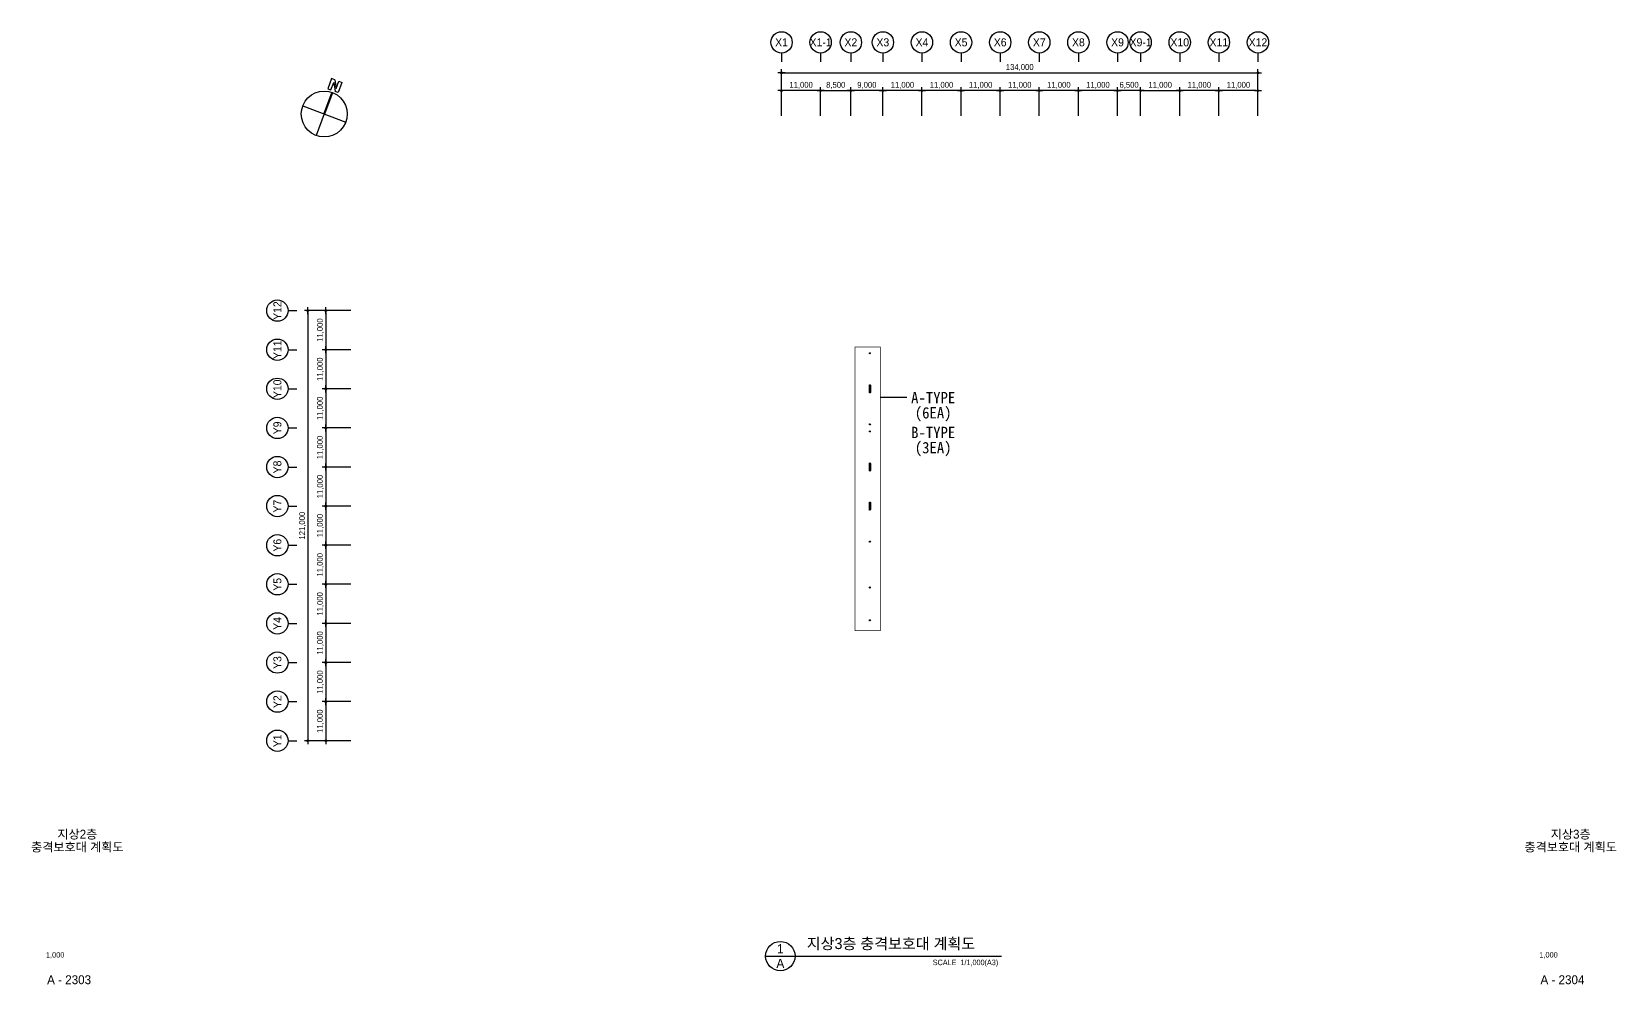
# Model space of a CAD drawing. Header units: millimetres. Extents: x 252735598 to 254973116, y 504272514 to 504550014.
# Drawn here: x 253929487 to 254375153, y 504282078 to 504550014 of the extents above; entities that cross this region are included whole.
import ezdxf
from ezdxf.enums import TextEntityAlignment as Align

# ---------------------------------------------------------------- set-up
doc = ezdxf.new("R2010")
doc.units = ezdxf.units.MM
doc.linetypes.add('HIDD2', pattern=[1.5, 1, -0.5])
for name, color, linetype in [('4A.TEC DIM', 7, 'Continuous'), ('4A.TEC FORM-TEXT', 3, 'Continuous'), ('4A.TEC TEXT 2', 3, 'Continuous'), ('4A.TEC 심볼', 7, 'Continuous'), ('ETC', 6, 'Continuous'), ('MK', 3, 'Continuous'), ('TEX', 7, 'Continuous'), ('㈜SE&C 심볼', 7, 'Continuous'), ('볼라드', 8, 'Continuous')]:
    doc.layers.add(name, color=color, linetype=linetype)
doc.styles.add('GHS', font='malgun.ttf')
doc.styles.add('나눔고딕', font='')
doc.styles.add('돋움', font='')
doc.styles.add('울릉도L', font='')
doc.styles.add('울릉도M', font='')
doc.styles.get('나눔고딕').set_extended_font_data('Dotum')
doc.styles.get('돋움').set_extended_font_data('Dotum')
doc.styles.get('울릉도L').set_extended_font_data('Dotum')
doc.styles.get('울릉도M').set_extended_font_data('DotumChe')
doc.dimstyles.new('DIM_600(외부치수)', dxfattribs={"dimscale": 400, "dimtxt": 3.3, "dimasz": 1, "dimexe": 2, "dimexo": 2, "dimgap": 1, "dimtad": 1, "dimdec": 0, "dimdsep": 46, "dimlunit": 6, "dimtxsty": '나눔고딕', "dimblk1": 'DIMDOT', "dimblk2": 'DIMDOT', "dimsah": 1, "dimcen": 2.5, "dimdle": 1.5, "dimclrd": 8, "dimclre": 8, "dimclrt": 3, "dimadec": 0, "dimazin": 0, "dimtfac": 1, "dimtdec": 0, "dimtix": 1, "dimtmove": 2, "dimatfit": 3, "dimldrblk": 'DIMDOT', "dimfxl": 1, "dimtvp": 1, "dimtolj": 1, "dimtzin": 0, "dimarcsym": 0})

# ---------------------------------------------------------------- blocks, each defined once
blk = doc.blocks.new('DIMDOT')
at = {"color": 0}
blk.add_line((-2, 0), (2, 0), dxfattribs=at)
for radius in [0.5, 0.25]:
    blk.add_circle((0, 0), radius, dxfattribs=at)
blk = doc.blocks.new('*D109')
at = {"layer": '4A.TEC DIM', "color": 8, "lineweight": -2, "transparency": 16777216}
for p, q in [((169308, -38163), (169308, -25069)), ((169808, -26069), (302808, -26069)), ((303308, -38163), (303308, -25069))]:
    blk.add_line(p, q, dxfattribs=at)
at = {"layer": 'Defpoints', "color": 0, "transparency": 16777216}
for p in [(303308, -26069), (169308, -39163), (303308, -39163)]:
    blk.add_point(p, dxfattribs=at)
at = {"layer": '4A.TEC DIM', "color": 8, "lineweight": -2, "transparency": 16777216, "xscale": 500, "yscale": 500, "zscale": 500, "rotation": 180}
blk.add_blockref('DIMDOT', (169308, -26069), dxfattribs=at)
at = {"layer": '4A.TEC DIM', "color": 8, "lineweight": -2, "transparency": 16777216, "xscale": 500, "yscale": 500, "zscale": 500}
blk.add_blockref('DIMDOT', (303308, -26069), dxfattribs=at)
at = {"layer": '4A.TEC DIM', "color": 3, "transparency": 16777216, "insert": (236308, -24584), "char_height": 1650, "attachment_point": 5, "style": '나눔고딕'}
blk.add_mtext('\\A1;134,000', dxfattribs=at)
blk = doc.blocks.new('ccs122')
at = {"layer": '4A.TEC 심볼'}
blk.add_line((0, 8), (0, 3), dxfattribs=at)
blk.add_circle((0, 14), 6, dxfattribs=at)
at = {"layer": '4A.TEC TEXT 2', "color": 3, "style": 'GHS'}
blk.add_attdef('NO', text='', height=4.5, dxfattribs=at).set_placement((-0.01, 14.02), align=Align.MIDDLE_CENTER)
blk = doc.blocks.new('*D110')
at = {"layer": '4A.TEC DIM', "color": 8, "lineweight": -2, "transparency": 16777216}
for p, q in [((292308, -38163), (292308, -30082)), ((302808, -31082), (292808, -31082)), ((303308, -38163), (303308, -30082))]:
    blk.add_line(p, q, dxfattribs=at)
at = {"layer": 'Defpoints', "color": 0, "transparency": 16777216}
for p in [(292308, -31082), (292308, -39163), (303308, -39163)]:
    blk.add_point(p, dxfattribs=at)
at = {"layer": '4A.TEC DIM', "color": 8, "lineweight": -2, "transparency": 16777216, "xscale": 500, "yscale": 500, "zscale": 500, "rotation": 180}
blk.add_blockref('DIMDOT', (292308, -31082), dxfattribs=at)
at = {"layer": '4A.TEC DIM', "color": 8, "lineweight": -2, "transparency": 16777216, "xscale": 500, "yscale": 500, "zscale": 500}
blk.add_blockref('DIMDOT', (303308, -31082), dxfattribs=at)
at = {"layer": '4A.TEC DIM', "color": 3, "transparency": 16777216, "insert": (297808, -29597), "char_height": 1650, "attachment_point": 5, "style": '나눔고딕'}
blk.add_mtext('\\A1;11,000', dxfattribs=at)
blk = doc.blocks.new('*D111')
at = {"layer": '4A.TEC DIM', "color": 8, "lineweight": -2, "transparency": 16777216}
for p, q in [((48195, -136937), (40113, -136937)), ((41113, -137437), (41113, -147437)), ((48195, -147937), (40113, -147937))]:
    blk.add_line(p, q, dxfattribs=at)
at = {"layer": 'Defpoints', "color": 0, "transparency": 16777216}
for p in [(49195, -136937), (41113, -147937), (49195, -147937)]:
    blk.add_point(p, dxfattribs=at)
at = {"layer": '4A.TEC DIM', "color": 8, "lineweight": -2, "transparency": 16777216, "xscale": 500, "yscale": 500, "zscale": 500}
for p, rotation in [((41113, -136937), 90), ((41113, -147937), 270)]:
    blk.add_blockref('DIMDOT', p, dxfattribs=dict(at, rotation=rotation))
at = {"layer": '4A.TEC DIM', "color": 3, "transparency": 16777216, "insert": (39628, -142437), "char_height": 1650, "attachment_point": 5, "rotation": 90, "style": '나눔고딕'}
blk.add_mtext('\\A1;11,000', dxfattribs=at)
blk = doc.blocks.new('*D112')
at = {"layer": '4A.TEC DIM', "color": 8, "lineweight": -2, "transparency": 16777216}
for p, q in [((48195, -92937), (35100, -92937)), ((36100, -93437), (36100, -213437)), ((48195, -213937), (35100, -213937))]:
    blk.add_line(p, q, dxfattribs=at)
at = {"layer": 'Defpoints', "color": 0, "transparency": 16777216}
for p in [(49195, -92937), (36100, -213937), (49195, -213937)]:
    blk.add_point(p, dxfattribs=at)
at = {"layer": '4A.TEC DIM', "color": 8, "lineweight": -2, "transparency": 16777216, "xscale": 500, "yscale": 500, "zscale": 500}
for p, rotation in [((36100, -92937), 90), ((36100, -213937), 270)]:
    blk.add_blockref('DIMDOT', p, dxfattribs=dict(at, rotation=rotation))
at = {"layer": '4A.TEC DIM', "color": 3, "transparency": 16777216, "insert": (34615, -153437), "char_height": 1650, "attachment_point": 5, "rotation": 90, "style": '나눔고딕'}
blk.add_mtext('\\A1;121,000', dxfattribs=at)
blk = doc.blocks.new('*D113')
at = {"layer": '4A.TEC DIM', "color": 8, "lineweight": -2, "transparency": 16777216}
for p, q in [((48195, -202937), (40113, -202937)), ((41113, -203437), (41113, -213437)), ((48195, -213937), (40113, -213937))]:
    blk.add_line(p, q, dxfattribs=at)
at = {"layer": 'Defpoints', "color": 0, "transparency": 16777216}
for p in [(49195, -202937), (41113, -213937), (49195, -213937)]:
    blk.add_point(p, dxfattribs=at)
at = {"layer": '4A.TEC DIM', "color": 8, "lineweight": -2, "transparency": 16777216, "xscale": 500, "yscale": 500, "zscale": 500}
for p, rotation in [((41113, -202937), 90), ((41113, -213937), 270)]:
    blk.add_blockref('DIMDOT', p, dxfattribs=dict(at, rotation=rotation))
at = {"layer": '4A.TEC DIM', "color": 3, "transparency": 16777216, "insert": (39628, -208437), "char_height": 1650, "attachment_point": 5, "rotation": 90, "style": '나눔고딕'}
blk.add_mtext('\\A1;11,000', dxfattribs=at)
blk = doc.blocks.new('*D114')
at = {"layer": '4A.TEC DIM', "color": 8, "lineweight": -2, "transparency": 16777216}
for p, q in [((48195, -191937), (40113, -191937)), ((41113, -192437), (41113, -202437)), ((48195, -202937), (40113, -202937))]:
    blk.add_line(p, q, dxfattribs=at)
at = {"layer": 'Defpoints', "color": 0, "transparency": 16777216}
for p in [(49195, -191937), (41113, -202937), (49195, -202937)]:
    blk.add_point(p, dxfattribs=at)
at = {"layer": '4A.TEC DIM', "color": 8, "lineweight": -2, "transparency": 16777216, "xscale": 500, "yscale": 500, "zscale": 500}
for p, rotation in [((41113, -191937), 90), ((41113, -202937), 270)]:
    blk.add_blockref('DIMDOT', p, dxfattribs=dict(at, rotation=rotation))
at = {"layer": '4A.TEC DIM', "color": 3, "transparency": 16777216, "insert": (39628, -197437), "char_height": 1650, "attachment_point": 5, "rotation": 90, "style": '나눔고딕'}
blk.add_mtext('\\A1;11,000', dxfattribs=at)
blk = doc.blocks.new('*D115')
at = {"layer": '4A.TEC DIM', "color": 8, "lineweight": -2, "transparency": 16777216}
for p, q in [((48195, -180937), (40113, -180937)), ((41113, -181437), (41113, -191437)), ((48195, -191937), (40113, -191937))]:
    blk.add_line(p, q, dxfattribs=at)
at = {"layer": 'Defpoints', "color": 0, "transparency": 16777216}
for p in [(49195, -180937), (41113, -191937), (49195, -191937)]:
    blk.add_point(p, dxfattribs=at)
at = {"layer": '4A.TEC DIM', "color": 8, "lineweight": -2, "transparency": 16777216, "xscale": 500, "yscale": 500, "zscale": 500}
for p, rotation in [((41113, -180937), 90), ((41113, -191937), 270)]:
    blk.add_blockref('DIMDOT', p, dxfattribs=dict(at, rotation=rotation))
at = {"layer": '4A.TEC DIM', "color": 3, "transparency": 16777216, "insert": (39628, -186437), "char_height": 1650, "attachment_point": 5, "rotation": 90, "style": '나눔고딕'}
blk.add_mtext('\\A1;11,000', dxfattribs=at)
blk = doc.blocks.new('*D116')
at = {"layer": '4A.TEC DIM', "color": 8, "lineweight": -2, "transparency": 16777216}
for p, q in [((48195, -169937), (40113, -169937)), ((41113, -170437), (41113, -180437)), ((48195, -180937), (40113, -180937))]:
    blk.add_line(p, q, dxfattribs=at)
at = {"layer": 'Defpoints', "color": 0, "transparency": 16777216}
for p in [(49195, -169937), (41113, -180937), (49195, -180937)]:
    blk.add_point(p, dxfattribs=at)
at = {"layer": '4A.TEC DIM', "color": 8, "lineweight": -2, "transparency": 16777216, "xscale": 500, "yscale": 500, "zscale": 500}
for p, rotation in [((41113, -169937), 90), ((41113, -180937), 270)]:
    blk.add_blockref('DIMDOT', p, dxfattribs=dict(at, rotation=rotation))
at = {"layer": '4A.TEC DIM', "color": 3, "transparency": 16777216, "insert": (39628, -175437), "char_height": 1650, "attachment_point": 5, "rotation": 90, "style": '나눔고딕'}
blk.add_mtext('\\A1;11,000', dxfattribs=at)
blk = doc.blocks.new('*D117')
at = {"layer": '4A.TEC DIM', "color": 8, "lineweight": -2, "transparency": 16777216}
for p, q in [((48195, -158937), (40113, -158937)), ((41113, -159437), (41113, -169437)), ((48195, -169937), (40113, -169937))]:
    blk.add_line(p, q, dxfattribs=at)
at = {"layer": 'Defpoints', "color": 0, "transparency": 16777216}
for p in [(49195, -158937), (41113, -169937), (49195, -169937)]:
    blk.add_point(p, dxfattribs=at)
at = {"layer": '4A.TEC DIM', "color": 8, "lineweight": -2, "transparency": 16777216, "xscale": 500, "yscale": 500, "zscale": 500}
for p, rotation in [((41113, -158937), 90), ((41113, -169937), 270)]:
    blk.add_blockref('DIMDOT', p, dxfattribs=dict(at, rotation=rotation))
at = {"layer": '4A.TEC DIM', "color": 3, "transparency": 16777216, "insert": (39628, -164437), "char_height": 1650, "attachment_point": 5, "rotation": 90, "style": '나눔고딕'}
blk.add_mtext('\\A1;11,000', dxfattribs=at)
blk = doc.blocks.new('*D118')
at = {"layer": '4A.TEC DIM', "color": 8, "lineweight": -2, "transparency": 16777216}
for p, q in [((48195, -147937), (40113, -147937)), ((41113, -148437), (41113, -158437)), ((48195, -158937), (40113, -158937))]:
    blk.add_line(p, q, dxfattribs=at)
at = {"layer": 'Defpoints', "color": 0, "transparency": 16777216}
for p in [(49195, -147937), (41113, -158937), (49195, -158937)]:
    blk.add_point(p, dxfattribs=at)
at = {"layer": '4A.TEC DIM', "color": 8, "lineweight": -2, "transparency": 16777216, "xscale": 500, "yscale": 500, "zscale": 500}
for p, rotation in [((41113, -147937), 90), ((41113, -158937), 270)]:
    blk.add_blockref('DIMDOT', p, dxfattribs=dict(at, rotation=rotation))
at = {"layer": '4A.TEC DIM', "color": 3, "transparency": 16777216, "insert": (39628, -153437), "char_height": 1650, "attachment_point": 5, "rotation": 90, "style": '나눔고딕'}
blk.add_mtext('\\A1;11,000', dxfattribs=at)
blk = doc.blocks.new('*D95')
at = {"layer": '4A.TEC DIM', "color": 8, "lineweight": -2, "transparency": 16777216}
for p, q in [((169308, -38163), (169308, -30082)), ((179808, -31082), (169808, -31082)), ((180308, -38163), (180308, -30082))]:
    blk.add_line(p, q, dxfattribs=at)
at = {"layer": 'Defpoints', "color": 0, "transparency": 16777216}
for p in [(169308, -31082), (169308, -39163), (180308, -39163)]:
    blk.add_point(p, dxfattribs=at)
at = {"layer": '4A.TEC DIM', "color": 8, "lineweight": -2, "transparency": 16777216, "xscale": 500, "yscale": 500, "zscale": 500, "rotation": 180}
blk.add_blockref('DIMDOT', (169308, -31082), dxfattribs=at)
at = {"layer": '4A.TEC DIM', "color": 8, "lineweight": -2, "transparency": 16777216, "xscale": 500, "yscale": 500, "zscale": 500}
blk.add_blockref('DIMDOT', (180308, -31082), dxfattribs=at)
at = {"layer": '4A.TEC DIM', "color": 3, "transparency": 16777216, "insert": (174808, -29597), "char_height": 1650, "attachment_point": 5, "style": '나눔고딕'}
blk.add_mtext('\\A1;11,000', dxfattribs=at)
blk = doc.blocks.new('*D96')
at = {"layer": '4A.TEC DIM', "color": 8, "lineweight": -2, "transparency": 16777216}
for p, q in [((188808, -38163), (188808, -30082)), ((197308, -31082), (189308, -31082)), ((197808, -38163), (197808, -30082))]:
    blk.add_line(p, q, dxfattribs=at)
at = {"layer": 'Defpoints', "color": 0, "transparency": 16777216}
for p in [(188808, -31082), (188808, -39163), (197808, -39163)]:
    blk.add_point(p, dxfattribs=at)
at = {"layer": '4A.TEC DIM', "color": 8, "lineweight": -2, "transparency": 16777216, "xscale": 500, "yscale": 500, "zscale": 500, "rotation": 180}
blk.add_blockref('DIMDOT', (188808, -31082), dxfattribs=at)
at = {"layer": '4A.TEC DIM', "color": 8, "lineweight": -2, "transparency": 16777216, "xscale": 500, "yscale": 500, "zscale": 500}
blk.add_blockref('DIMDOT', (197808, -31082), dxfattribs=at)
at = {"layer": '4A.TEC DIM', "color": 3, "transparency": 16777216, "insert": (193308, -29597), "char_height": 1650, "attachment_point": 5, "style": '나눔고딕'}
blk.add_mtext('\\A1;9,000', dxfattribs=at)
blk = doc.blocks.new('*D97')
at = {"layer": '4A.TEC DIM', "color": 8, "lineweight": -2, "transparency": 16777216}
for p, q in [((197808, -38163), (197808, -30082)), ((208308, -31082), (198308, -31082)), ((208808, -38163), (208808, -30082))]:
    blk.add_line(p, q, dxfattribs=at)
at = {"layer": 'Defpoints', "color": 0, "transparency": 16777216}
for p in [(197808, -31082), (197808, -39163), (208808, -39163)]:
    blk.add_point(p, dxfattribs=at)
at = {"layer": '4A.TEC DIM', "color": 8, "lineweight": -2, "transparency": 16777216, "xscale": 500, "yscale": 500, "zscale": 500, "rotation": 180}
blk.add_blockref('DIMDOT', (197808, -31082), dxfattribs=at)
at = {"layer": '4A.TEC DIM', "color": 8, "lineweight": -2, "transparency": 16777216, "xscale": 500, "yscale": 500, "zscale": 500}
blk.add_blockref('DIMDOT', (208808, -31082), dxfattribs=at)
at = {"layer": '4A.TEC DIM', "color": 3, "transparency": 16777216, "insert": (203308, -29597), "char_height": 1650, "attachment_point": 5, "style": '나눔고딕'}
blk.add_mtext('\\A1;11,000', dxfattribs=at)
blk = doc.blocks.new('*D98')
at = {"layer": '4A.TEC DIM', "color": 8, "lineweight": -2, "transparency": 16777216}
for p, q in [((208808, -38163), (208808, -30082)), ((219308, -31082), (209308, -31082)), ((219808, -38163), (219808, -30082))]:
    blk.add_line(p, q, dxfattribs=at)
at = {"layer": 'Defpoints', "color": 0, "transparency": 16777216}
for p in [(208808, -31082), (208808, -39163), (219808, -39163)]:
    blk.add_point(p, dxfattribs=at)
at = {"layer": '4A.TEC DIM', "color": 8, "lineweight": -2, "transparency": 16777216, "xscale": 500, "yscale": 500, "zscale": 500, "rotation": 180}
blk.add_blockref('DIMDOT', (208808, -31082), dxfattribs=at)
at = {"layer": '4A.TEC DIM', "color": 8, "lineweight": -2, "transparency": 16777216, "xscale": 500, "yscale": 500, "zscale": 500}
blk.add_blockref('DIMDOT', (219808, -31082), dxfattribs=at)
at = {"layer": '4A.TEC DIM', "color": 3, "transparency": 16777216, "insert": (214308, -29597), "char_height": 1650, "attachment_point": 5, "style": '나눔고딕'}
blk.add_mtext('\\A1;11,000', dxfattribs=at)
blk = doc.blocks.new('*D99')
at = {"layer": '4A.TEC DIM', "color": 8, "lineweight": -2, "transparency": 16777216}
for p, q in [((219808, -38163), (219808, -30082)), ((230308, -31082), (220308, -31082)), ((230808, -38163), (230808, -30082))]:
    blk.add_line(p, q, dxfattribs=at)
at = {"layer": 'Defpoints', "color": 0, "transparency": 16777216}
for p in [(219808, -31082), (219808, -39163), (230808, -39163)]:
    blk.add_point(p, dxfattribs=at)
at = {"layer": '4A.TEC DIM', "color": 8, "lineweight": -2, "transparency": 16777216, "xscale": 500, "yscale": 500, "zscale": 500, "rotation": 180}
blk.add_blockref('DIMDOT', (219808, -31082), dxfattribs=at)
at = {"layer": '4A.TEC DIM', "color": 8, "lineweight": -2, "transparency": 16777216, "xscale": 500, "yscale": 500, "zscale": 500}
blk.add_blockref('DIMDOT', (230808, -31082), dxfattribs=at)
at = {"layer": '4A.TEC DIM', "color": 3, "transparency": 16777216, "insert": (225308, -29597), "char_height": 1650, "attachment_point": 5, "style": '나눔고딕'}
blk.add_mtext('\\A1;11,000', dxfattribs=at)
blk = doc.blocks.new('*D100')
at = {"layer": '4A.TEC DIM', "color": 8, "lineweight": -2, "transparency": 16777216}
for p, q in [((230808, -38163), (230808, -30082)), ((241308, -31082), (231308, -31082)), ((241808, -38163), (241808, -30082))]:
    blk.add_line(p, q, dxfattribs=at)
at = {"layer": 'Defpoints', "color": 0, "transparency": 16777216}
for p in [(230808, -31082), (230808, -39163), (241808, -39163)]:
    blk.add_point(p, dxfattribs=at)
at = {"layer": '4A.TEC DIM', "color": 8, "lineweight": -2, "transparency": 16777216, "xscale": 500, "yscale": 500, "zscale": 500, "rotation": 180}
blk.add_blockref('DIMDOT', (230808, -31082), dxfattribs=at)
at = {"layer": '4A.TEC DIM', "color": 8, "lineweight": -2, "transparency": 16777216, "xscale": 500, "yscale": 500, "zscale": 500}
blk.add_blockref('DIMDOT', (241808, -31082), dxfattribs=at)
at = {"layer": '4A.TEC DIM', "color": 3, "transparency": 16777216, "insert": (236308, -29597), "char_height": 1650, "attachment_point": 5, "style": '나눔고딕'}
blk.add_mtext('\\A1;11,000', dxfattribs=at)
blk = doc.blocks.new('*D101')
at = {"layer": '4A.TEC DIM', "color": 8, "lineweight": -2, "transparency": 16777216}
for p, q in [((241808, -38163), (241808, -30082)), ((252308, -31082), (242308, -31082)), ((252808, -38163), (252808, -30082))]:
    blk.add_line(p, q, dxfattribs=at)
at = {"layer": 'Defpoints', "color": 0, "transparency": 16777216}
for p in [(241808, -31082), (241808, -39163), (252808, -39163)]:
    blk.add_point(p, dxfattribs=at)
at = {"layer": '4A.TEC DIM', "color": 8, "lineweight": -2, "transparency": 16777216, "xscale": 500, "yscale": 500, "zscale": 500, "rotation": 180}
blk.add_blockref('DIMDOT', (241808, -31082), dxfattribs=at)
at = {"layer": '4A.TEC DIM', "color": 8, "lineweight": -2, "transparency": 16777216, "xscale": 500, "yscale": 500, "zscale": 500}
blk.add_blockref('DIMDOT', (252808, -31082), dxfattribs=at)
at = {"layer": '4A.TEC DIM', "color": 3, "transparency": 16777216, "insert": (247308, -29597), "char_height": 1650, "attachment_point": 5, "style": '나눔고딕'}
blk.add_mtext('\\A1;11,000', dxfattribs=at)
blk = doc.blocks.new('*D102')
at = {"layer": '4A.TEC DIM', "color": 8, "lineweight": -2, "transparency": 16777216}
for p, q in [((252808, -38163), (252808, -30082)), ((263308, -31082), (253308, -31082)), ((263808, -38163), (263808, -30082))]:
    blk.add_line(p, q, dxfattribs=at)
at = {"layer": 'Defpoints', "color": 0, "transparency": 16777216}
for p in [(252808, -31082), (252808, -39163), (263808, -39163)]:
    blk.add_point(p, dxfattribs=at)
at = {"layer": '4A.TEC DIM', "color": 8, "lineweight": -2, "transparency": 16777216, "xscale": 500, "yscale": 500, "zscale": 500, "rotation": 180}
blk.add_blockref('DIMDOT', (252808, -31082), dxfattribs=at)
at = {"layer": '4A.TEC DIM', "color": 8, "lineweight": -2, "transparency": 16777216, "xscale": 500, "yscale": 500, "zscale": 500}
blk.add_blockref('DIMDOT', (263808, -31082), dxfattribs=at)
at = {"layer": '4A.TEC DIM', "color": 3, "transparency": 16777216, "insert": (258308, -29597), "char_height": 1650, "attachment_point": 5, "style": '나눔고딕'}
blk.add_mtext('\\A1;11,000', dxfattribs=at)
blk = doc.blocks.new('*D103')
at = {"layer": '4A.TEC DIM', "color": 8, "lineweight": -2, "transparency": 16777216}
for p, q in [((263308, -31082), (262808, -31082)), ((263808, -38163), (263808, -30082)), ((270308, -31082), (263808, -31082)), ((270308, -38163), (270308, -30082)), ((270808, -31082), (271308, -31082))]:
    blk.add_line(p, q, dxfattribs=at)
at = {"layer": 'Defpoints', "color": 0, "transparency": 16777216}
for p in [(263808, -31082), (263808, -39163), (270308, -39163)]:
    blk.add_point(p, dxfattribs=at)
at = {"layer": '4A.TEC DIM', "color": 8, "lineweight": -2, "transparency": 16777216, "xscale": 500, "yscale": 500, "zscale": 500}
blk.add_blockref('DIMDOT', (263808, -31082), dxfattribs=at)
at = {"layer": '4A.TEC DIM', "color": 8, "lineweight": -2, "transparency": 16777216, "xscale": 500, "yscale": 500, "zscale": 500, "rotation": 180}
blk.add_blockref('DIMDOT', (270308, -31082), dxfattribs=at)
at = {"layer": '4A.TEC DIM', "color": 3, "transparency": 16777216, "insert": (267058, -29597), "char_height": 1650, "attachment_point": 5, "style": '나눔고딕'}
blk.add_mtext('\\A1;6,500', dxfattribs=at)
blk = doc.blocks.new('*D104')
at = {"layer": '4A.TEC DIM', "color": 8, "lineweight": -2, "transparency": 16777216}
for p, q in [((281308, -38163), (281308, -30082)), ((291808, -31082), (281808, -31082)), ((292308, -38163), (292308, -30082))]:
    blk.add_line(p, q, dxfattribs=at)
at = {"layer": 'Defpoints', "color": 0, "transparency": 16777216}
for p in [(281308, -31082), (281308, -39163), (292308, -39163)]:
    blk.add_point(p, dxfattribs=at)
at = {"layer": '4A.TEC DIM', "color": 8, "lineweight": -2, "transparency": 16777216, "xscale": 500, "yscale": 500, "zscale": 500, "rotation": 180}
blk.add_blockref('DIMDOT', (281308, -31082), dxfattribs=at)
at = {"layer": '4A.TEC DIM', "color": 8, "lineweight": -2, "transparency": 16777216, "xscale": 500, "yscale": 500, "zscale": 500}
blk.add_blockref('DIMDOT', (292308, -31082), dxfattribs=at)
at = {"layer": '4A.TEC DIM', "color": 3, "transparency": 16777216, "insert": (286808, -29597), "char_height": 1650, "attachment_point": 5, "style": '나눔고딕'}
blk.add_mtext('\\A1;11,000', dxfattribs=at)
blk = doc.blocks.new('*D105')
at = {"layer": '4A.TEC DIM', "color": 8, "lineweight": -2, "transparency": 16777216}
for p, q in [((48195, -125937), (40113, -125937)), ((41113, -126437), (41113, -136437)), ((48195, -136937), (40113, -136937))]:
    blk.add_line(p, q, dxfattribs=at)
at = {"layer": 'Defpoints', "color": 0, "transparency": 16777216}
for p in [(49195, -125937), (41113, -136937), (49195, -136937)]:
    blk.add_point(p, dxfattribs=at)
at = {"layer": '4A.TEC DIM', "color": 8, "lineweight": -2, "transparency": 16777216, "xscale": 500, "yscale": 500, "zscale": 500}
for p, rotation in [((41113, -125937), 90), ((41113, -136937), 270)]:
    blk.add_blockref('DIMDOT', p, dxfattribs=dict(at, rotation=rotation))
at = {"layer": '4A.TEC DIM', "color": 3, "transparency": 16777216, "insert": (39628, -131437), "char_height": 1650, "attachment_point": 5, "rotation": 90, "style": '나눔고딕'}
blk.add_mtext('\\A1;11,000', dxfattribs=at)
blk = doc.blocks.new('*D106')
at = {"layer": '4A.TEC DIM', "color": 8, "lineweight": -2, "transparency": 16777216}
for p, q in [((48195, -114937), (40113, -114937)), ((41113, -115437), (41113, -125437)), ((48195, -125937), (40113, -125937))]:
    blk.add_line(p, q, dxfattribs=at)
at = {"layer": 'Defpoints', "color": 0, "transparency": 16777216}
for p in [(49195, -114937), (41113, -125937), (49195, -125937)]:
    blk.add_point(p, dxfattribs=at)
at = {"layer": '4A.TEC DIM', "color": 8, "lineweight": -2, "transparency": 16777216, "xscale": 500, "yscale": 500, "zscale": 500}
for p, rotation in [((41113, -114937), 90), ((41113, -125937), 270)]:
    blk.add_blockref('DIMDOT', p, dxfattribs=dict(at, rotation=rotation))
at = {"layer": '4A.TEC DIM', "color": 3, "transparency": 16777216, "insert": (39628, -120437), "char_height": 1650, "attachment_point": 5, "rotation": 90, "style": '나눔고딕'}
blk.add_mtext('\\A1;11,000', dxfattribs=at)
blk = doc.blocks.new('*D107')
at = {"layer": '4A.TEC DIM', "color": 8, "lineweight": -2, "transparency": 16777216}
for p, q in [((48195, -103937), (40113, -103937)), ((41113, -104437), (41113, -114437)), ((48195, -114937), (40113, -114937))]:
    blk.add_line(p, q, dxfattribs=at)
at = {"layer": 'Defpoints', "color": 0, "transparency": 16777216}
for p in [(49195, -103937), (41113, -114937), (49195, -114937)]:
    blk.add_point(p, dxfattribs=at)
at = {"layer": '4A.TEC DIM', "color": 8, "lineweight": -2, "transparency": 16777216, "xscale": 500, "yscale": 500, "zscale": 500}
for p, rotation in [((41113, -103937), 90), ((41113, -114937), 270)]:
    blk.add_blockref('DIMDOT', p, dxfattribs=dict(at, rotation=rotation))
at = {"layer": '4A.TEC DIM', "color": 3, "transparency": 16777216, "insert": (39628, -109437), "char_height": 1650, "attachment_point": 5, "rotation": 90, "style": '나눔고딕'}
blk.add_mtext('\\A1;11,000', dxfattribs=at)
blk = doc.blocks.new('*D108')
at = {"layer": '4A.TEC DIM', "color": 8, "lineweight": -2, "transparency": 16777216}
for p, q in [((48195, -92937), (40113, -92937)), ((41113, -93437), (41113, -103437)), ((48195, -103937), (40113, -103937))]:
    blk.add_line(p, q, dxfattribs=at)
at = {"layer": 'Defpoints', "color": 0, "transparency": 16777216}
for p in [(49195, -92937), (41113, -103937), (49195, -103937)]:
    blk.add_point(p, dxfattribs=at)
at = {"layer": '4A.TEC DIM', "color": 8, "lineweight": -2, "transparency": 16777216, "xscale": 500, "yscale": 500, "zscale": 500}
for p, rotation in [((41113, -92937), 90), ((41113, -103937), 270)]:
    blk.add_blockref('DIMDOT', p, dxfattribs=dict(at, rotation=rotation))
at = {"layer": '4A.TEC DIM', "color": 3, "transparency": 16777216, "insert": (39628, -98437), "char_height": 1650, "attachment_point": 5, "rotation": 90, "style": '나눔고딕'}
blk.add_mtext('\\A1;11,000', dxfattribs=at)
blk = doc.blocks.new('*D93')
at = {"layer": '4A.TEC DIM', "color": 8, "lineweight": -2, "transparency": 16777216}
for p, q in [((180308, -38163), (180308, -30082)), ((180808, -31082), (188308, -31082)), ((188808, -38163), (188808, -30082))]:
    blk.add_line(p, q, dxfattribs=at)
at = {"layer": 'Defpoints', "color": 0, "transparency": 16777216}
for p in [(188808, -31082), (180308, -39163), (188808, -39163)]:
    blk.add_point(p, dxfattribs=at)
at = {"layer": '4A.TEC DIM', "color": 8, "lineweight": -2, "transparency": 16777216, "xscale": 500, "yscale": 500, "zscale": 500, "rotation": 180}
blk.add_blockref('DIMDOT', (180308, -31082), dxfattribs=at)
at = {"layer": '4A.TEC DIM', "color": 8, "lineweight": -2, "transparency": 16777216, "xscale": 500, "yscale": 500, "zscale": 500}
blk.add_blockref('DIMDOT', (188808, -31082), dxfattribs=at)
at = {"layer": '4A.TEC DIM', "color": 3, "transparency": 16777216, "insert": (184558, -29597), "char_height": 1650, "attachment_point": 5, "style": '나눔고딕'}
blk.add_mtext('\\A1;8,500', dxfattribs=at)
blk = doc.blocks.new('*D94')
at = {"layer": '4A.TEC DIM', "color": 8, "lineweight": -2, "transparency": 16777216}
for p, q in [((270308, -38163), (270308, -30082)), ((270808, -31082), (280808, -31082)), ((281308, -38163), (281308, -30082))]:
    blk.add_line(p, q, dxfattribs=at)
at = {"layer": 'Defpoints', "color": 0, "transparency": 16777216}
for p in [(281308, -31082), (270308, -39163), (281308, -39163)]:
    blk.add_point(p, dxfattribs=at)
at = {"layer": '4A.TEC DIM', "color": 8, "lineweight": -2, "transparency": 16777216, "xscale": 500, "yscale": 500, "zscale": 500, "rotation": 180}
blk.add_blockref('DIMDOT', (270308, -31082), dxfattribs=at)
at = {"layer": '4A.TEC DIM', "color": 8, "lineweight": -2, "transparency": 16777216, "xscale": 500, "yscale": 500, "zscale": 500}
blk.add_blockref('DIMDOT', (281308, -31082), dxfattribs=at)
at = {"layer": '4A.TEC DIM', "color": 3, "transparency": 16777216, "insert": (275808, -29597), "char_height": 1650, "attachment_point": 5, "style": '나눔고딕'}
blk.add_mtext('\\A1;11,000', dxfattribs=at)
blk = doc.blocks.new('dr-sy-018-D-M')
at = {"layer": '4A.TEC 심볼', "color": 0}
for p, q in [((-1, 16.4), (-2.5, 16.4)), ((-2.5, 16.4), (-2.5, 11.4)), ((-1, 16.4), (1, 12.8)), ((-1, 15.09), (1.05, 11.4)), ((-1, 11.4), (-1, 15.09)), ((1, 12.8), (1, 16.4)), ((1, 16.4), (2.5, 16.4)), ((2.5, 16.4), (2.5, 11.4)), ((-2.5, 11.4), (-1, 11.4)), ((2.5, 11.4), (1.05, 11.4)), ((-10.5, 0), (10.5, 0)), ((0, 0), (0, -10.5))]:
    blk.add_line(p, q, dxfattribs=at)
at = {"layer": '4A.TEC 심볼', "color": 0, "const_width": 1}
blk.add_lwpolyline([(0, 10.5), (0, 0)], dxfattribs=at)
at = {"layer": '4A.TEC 심볼', "color": 0}
blk.add_circle((0, 0), 10.5, dxfattribs=at)
blk = doc.blocks.new('a7qw7er')
at = {"color": 8}
for centre in [(252928708, 506002159, -432216), (252930708, 506002159, -432216)]:
    blk.add_circle(centre, 75, dxfattribs=at)
at = {"layer": 'ETC', "ltscale": 10}
for p, q in [((252928708, 506002309, -432216), (252930708, 506002309, -432216)), ((252930708, 506002009, -432216), (252928708, 506002009, -432216))]:
    blk.add_line(p, q, dxfattribs=at)
at = {"layer": '볼라드', "color": 2}
for centre in [(252928708, 506002159, -432216), (252930708, 506002159, -432216)]:
    blk.add_circle(centre, 150, dxfattribs=at)
blk = doc.blocks.new('dwgFD3B')
at = {"layer": '4A.TEC 심볼'}
ref = blk.add_blockref('ccs122', (169307.63, -24500.01, 1666.22), dxfattribs=dict(at, xscale=499.9999977496833, yscale=499.9999977496833, zscale=499.9999977496833))
ref.add_attrib('NO', 'X1', dxfattribs={"layer": '0', "color": 3, "height": 2250, "style": '울릉도L'}).set_placement((169304.55, -17491.05, 1666.22), align=Align.MIDDLE_CENTER)
ref = blk.add_blockref('ccs122', (180307.63, -24500.01, 1666.22), dxfattribs=dict(at, xscale=499.9999977496833, yscale=499.9999977496833, zscale=499.9999977496833))
ref.add_attrib('NO', 'X1-1', dxfattribs={"layer": '0', "color": 3, "height": 2250, "style": '울릉도L'}).set_placement((180304.55, -17491.05, 1666.22), align=Align.MIDDLE_CENTER)
ref = blk.add_blockref('ccs122', (188807.63, -24500.01, 1666.22), dxfattribs=dict(at, xscale=499.9999977496833, yscale=499.9999977496833, zscale=499.9999977496833))
ref.add_attrib('NO', 'X2', dxfattribs={"layer": '0', "color": 3, "height": 2250, "style": '울릉도L'}).set_placement((188804.55, -17491.05, 1666.22), align=Align.MIDDLE_CENTER)
ref = blk.add_blockref('ccs122', (197807.63, -24500.01, 1666.22), dxfattribs=dict(at, xscale=499.9999977496833, yscale=499.9999977496833, zscale=499.9999977496833))
ref.add_attrib('NO', 'X3', dxfattribs={"layer": '0', "color": 3, "height": 2250, "style": '울릉도L'}).set_placement((197804.55, -17491.05, 1666.22), align=Align.MIDDLE_CENTER)
ref = blk.add_blockref('ccs122', (208807.63, -24500.01, 1666.22), dxfattribs=dict(at, xscale=499.9999977496833, yscale=499.9999977496833, zscale=499.9999977496833))
ref.add_attrib('NO', 'X4', dxfattribs={"layer": '0', "color": 3, "height": 2250, "style": '울릉도L'}).set_placement((208804.55, -17491.05, 1666.22), align=Align.MIDDLE_CENTER)
ref = blk.add_blockref('ccs122', (219807.63, -24500.01, 1666.22), dxfattribs=dict(at, xscale=499.9999977496833, yscale=499.9999977496833, zscale=499.9999977496833))
ref.add_attrib('NO', 'X5', dxfattribs={"layer": '0', "color": 3, "height": 2250, "style": '울릉도L'}).set_placement((219804.55, -17491.05, 1666.22), align=Align.MIDDLE_CENTER)
ref = blk.add_blockref('ccs122', (230807.63, -24500.01, 1666.22), dxfattribs=dict(at, xscale=499.9999977496833, yscale=499.9999977496833, zscale=499.9999977496833))
ref.add_attrib('NO', 'X6', dxfattribs={"layer": '0', "color": 3, "height": 2250, "style": '울릉도L'}).set_placement((230804.55, -17491.05, 1666.22), align=Align.MIDDLE_CENTER)
ref = blk.add_blockref('ccs122', (241807.63, -24500, 1666.22), dxfattribs=dict(at, xscale=499.9999977496833, yscale=499.9999977496833, zscale=499.9999977496833))
ref.add_attrib('NO', 'X7', dxfattribs={"layer": '0', "color": 3, "height": 2250, "style": '울릉도L'}).set_placement((241804.55, -17491.04, 1666.22), align=Align.MIDDLE_CENTER)
ref = blk.add_blockref('ccs122', (252807.63, -24500, 1666.22), dxfattribs=dict(at, xscale=499.9999977496833, yscale=499.9999977496833, zscale=499.9999977496833))
ref.add_attrib('NO', 'X8', dxfattribs={"layer": '0', "color": 3, "height": 2250, "style": '울릉도L'}).set_placement((252804.55, -17491.05, 1666.22), align=Align.MIDDLE_CENTER)
ref = blk.add_blockref('ccs122', (263807.63, -24500, 1666.22), dxfattribs=dict(at, xscale=499.9999977496833, yscale=499.9999977496833, zscale=499.9999977496833))
ref.add_attrib('NO', 'X9', dxfattribs={"layer": '0', "color": 3, "height": 2250, "style": '울릉도L'}).set_placement((263804.55, -17491.04, 1666.22), align=Align.MIDDLE_CENTER)
ref = blk.add_blockref('ccs122', (270307.63, -24500, 1666.22), dxfattribs=dict(at, xscale=499.9999977496833, yscale=499.9999977496833, zscale=499.9999977496833))
ref.add_attrib('NO', 'X9-1', dxfattribs={"layer": '0', "color": 3, "height": 2250, "style": '울릉도L'}).set_placement((270304.55, -17491.04, 1666.22), align=Align.MIDDLE_CENTER)
ref = blk.add_blockref('ccs122', (281307.63, -24500.01, 1666.22), dxfattribs=dict(at, xscale=499.9999977496833, yscale=499.9999977496833, zscale=499.9999977496833))
ref.add_attrib('NO', 'X10', dxfattribs={"layer": '0', "color": 3, "height": 2250, "style": '울릉도L'}).set_placement((281304.55, -17491.05, 1666.22), align=Align.MIDDLE_CENTER)
ref = blk.add_blockref('ccs122', (292307.63, -24500.01, 1666.22), dxfattribs=dict(at, xscale=499.9999977496833, yscale=499.9999977496833, zscale=499.9999977496833))
ref.add_attrib('NO', 'X11', dxfattribs={"layer": '0', "color": 3, "height": 2250, "style": '울릉도L'}).set_placement((292304.55, -17491.05, 1666.22), align=Align.MIDDLE_CENTER)
ref = blk.add_blockref('ccs122', (303307.63, -24500.01, 1666.22), dxfattribs=dict(at, xscale=499.9999977496833, yscale=499.9999977496833, zscale=499.9999977496833))
ref.add_attrib('NO', 'X12', dxfattribs={"layer": '0', "color": 3, "height": 2250, "style": '울릉도L'}).set_placement((303304.55, -17491.05, 1666.22), align=Align.MIDDLE_CENTER)
ref = blk.add_blockref('ccs122', (34531.36, -92936.83, 1666.22), dxfattribs=dict(at, xscale=499.9999977496833, yscale=499.9999977496833, zscale=499.9999977496833, rotation=90))
ref.add_attrib('NO', 'Y12', dxfattribs={"layer": '0', "color": 3, "height": 2250, "rotation": 90, "style": '울릉도L'}).set_placement((27522.4, -92939.91, 1666.22), align=Align.MIDDLE_CENTER)
ref = blk.add_blockref('ccs122', (34531.36, -103936.83, 1666.22), dxfattribs=dict(at, xscale=499.9999977496833, yscale=499.9999977496833, zscale=499.9999977496833, rotation=90))
ref.add_attrib('NO', 'Y11', dxfattribs={"layer": '0', "color": 3, "height": 2250, "rotation": 90, "style": '울릉도L'}).set_placement((27522.4, -103939.91, 1666.22), align=Align.MIDDLE_CENTER)
ref = blk.add_blockref('ccs122', (34531.36, -114936.83, 1666.22), dxfattribs=dict(at, xscale=499.9999977496833, yscale=499.9999977496833, zscale=499.9999977496833, rotation=90))
ref.add_attrib('NO', 'Y10', dxfattribs={"layer": '0', "color": 3, "height": 2250, "rotation": 90, "style": '울릉도L'}).set_placement((27522.4, -114939.91, 1666.22), align=Align.MIDDLE_CENTER)
ref = blk.add_blockref('ccs122', (34531.36, -125936.83, 1666.22), dxfattribs=dict(at, xscale=499.9999977496833, yscale=499.9999977496833, zscale=499.9999977496833, rotation=90))
ref.add_attrib('NO', 'Y9', dxfattribs={"layer": '0', "color": 3, "height": 2250, "rotation": 90, "style": '울릉도L'}).set_placement((27522.4, -125939.91, 1666.22), align=Align.MIDDLE_CENTER)
ref = blk.add_blockref('ccs122', (34531.36, -136936.83, 1666.22), dxfattribs=dict(at, xscale=499.9999977496833, yscale=499.9999977496833, zscale=499.9999977496833, rotation=90))
ref.add_attrib('NO', 'Y8', dxfattribs={"layer": '0', "color": 3, "height": 2250, "rotation": 90, "style": '울릉도L'}).set_placement((27522.4, -136939.91, 1666.22), align=Align.MIDDLE_CENTER)
ref = blk.add_blockref('ccs122', (34531.36, -147936.83, 1666.22), dxfattribs=dict(at, xscale=499.9999977496833, yscale=499.9999977496833, zscale=499.9999977496833, rotation=90))
ref.add_attrib('NO', 'Y7', dxfattribs={"layer": '0', "color": 3, "height": 2250, "rotation": 90, "style": '울릉도L'}).set_placement((27522.41, -147939.91, 1666.22), align=Align.MIDDLE_CENTER)
ref = blk.add_blockref('ccs122', (34531.36, -158936.83, 1666.22), dxfattribs=dict(at, xscale=499.9999977496833, yscale=499.9999977496833, zscale=499.9999977496833, rotation=90))
ref.add_attrib('NO', 'Y6', dxfattribs={"layer": '0', "color": 3, "height": 2250, "rotation": 90, "style": '울릉도L'}).set_placement((27522.4, -158939.91, 1666.22), align=Align.MIDDLE_CENTER)
ref = blk.add_blockref('ccs122', (34531.36, -169936.83, 1666.22), dxfattribs=dict(at, xscale=499.9999977496833, yscale=499.9999977496833, zscale=499.9999977496833, rotation=90))
ref.add_attrib('NO', 'Y5', dxfattribs={"layer": '0', "color": 3, "height": 2250, "rotation": 90, "style": '울릉도L'}).set_placement((27522.41, -169939.91, 1666.22), align=Align.MIDDLE_CENTER)
ref = blk.add_blockref('ccs122', (34531.36, -180936.83, 1666.22), dxfattribs=dict(at, xscale=499.9999977496833, yscale=499.9999977496833, zscale=499.9999977496833, rotation=90))
ref.add_attrib('NO', 'Y4', dxfattribs={"layer": '0', "color": 3, "height": 2250, "rotation": 90, "style": '울릉도L'}).set_placement((27522.4, -180939.91, 1666.22), align=Align.MIDDLE_CENTER)
ref = blk.add_blockref('ccs122', (34531.36, -191936.83, 1666.22), dxfattribs=dict(at, xscale=499.9999977496833, yscale=499.9999977496833, zscale=499.9999977496833, rotation=90))
ref.add_attrib('NO', 'Y3', dxfattribs={"layer": '0', "color": 3, "height": 2250, "rotation": 90, "style": '울릉도L'}).set_placement((27522.4, -191939.91, 1666.22), align=Align.MIDDLE_CENTER)
ref = blk.add_blockref('ccs122', (34531.36, -202936.83, 1666.22), dxfattribs=dict(at, xscale=499.9999977496833, yscale=499.9999977496833, zscale=499.9999977496833, rotation=90))
ref.add_attrib('NO', 'Y2', dxfattribs={"layer": '0', "color": 3, "height": 2250, "rotation": 90, "style": '울릉도L'}).set_placement((27522.4, -202939.91, 1666.22), align=Align.MIDDLE_CENTER)
ref = blk.add_blockref('ccs122', (34531.36, -213936.83, 1666.22), dxfattribs=dict(at, xscale=499.9999977496833, yscale=499.9999977496833, zscale=499.9999977496833, rotation=90))
ref.add_attrib('NO', 'Y1', dxfattribs={"layer": '0', "color": 3, "height": 2250, "rotation": 90, "style": '울릉도L'}).set_placement((27522.4, -213939.91, 1666.22), align=Align.MIDDLE_CENTER)
at = {"layer": '4A.TEC DIM'}
for base, p1, p2, picture, middle in [((303307.63, -26068.86, 1666.22), (169307.63, -39163.16, 1666.22), (303307.63, -39163.16, 1666.22), '*D109', (236307.63, -24583.79, 1666.22)), ((169307.63, -31081.58, 1666.22), (180307.63, -39163.16, 1666.22), (169307.63, -39163.16, 1666.22), '*D95', (174807.63, -29596.51, 1666.22)), ((188807.63, -31081.58, 1666.22), (197807.63, -39163.16, 1666.22), (188807.63, -39163.16, 1666.22), '*D96', (193307.63, -29596.51, 1666.22)), ((197807.63, -31081.58, 1666.22), (208807.63, -39163.16, 1666.22), (197807.63, -39163.16, 1666.22), '*D97', (203307.63, -29596.51, 1666.22)), ((208807.63, -31081.58, 1666.22), (219807.63, -39163.16, 1666.22), (208807.63, -39163.16, 1666.22), '*D98', (214307.63, -29596.51, 1666.22)), ((219807.63, -31081.58, 1666.22), (230807.63, -39163.16, 1666.22), (219807.63, -39163.16, 1666.22), '*D99', (225307.63, -29596.51, 1666.22)), ((230807.63, -31081.58, 1666.22), (241807.63, -39163.16, 1666.22), (230807.63, -39163.16, 1666.22), '*D100', (236307.63, -29596.51, 1666.22)), ((241807.63, -31081.58, 1666.22), (252807.63, -39163.16, 1666.22), (241807.63, -39163.16, 1666.22), '*D101', (247307.63, -29596.51, 1666.22)), ((252807.63, -31081.58, 1666.22), (263807.63, -39163.16, 1666.22), (252807.63, -39163.16, 1666.22), '*D102', (258307.63, -29596.51, 1666.22)), ((263807.63, -31081.58, 1666.22), (270307.63, -39163.16, 1666.22), (263807.63, -39163.16, 1666.22), '*D103', (267057.63, -29596.51, 1666.22)), ((281307.63, -31081.58, 1666.22), (292307.63, -39163.16, 1666.22), (281307.63, -39163.16, 1666.22), '*D104', (286807.63, -29596.51, 1666.22)), ((292307.63, -31081.58, 1666.22), (303307.63, -39163.16, 1666.22), (292307.63, -39163.16, 1666.22), '*D110', (297807.63, -29596.51, 1666.22))]:
    dim = blk.add_linear_dim(base=base, p1=p1, p2=p2, dimstyle='DIM_600(외부치수)', override={"dimscale": 500, "dimdec": 1, "dimblk1": 'DIMDOT', "dimblk2": 'DIMDOT'}, dxfattribs=at)
    dim.commit()
    dim.dimension.update_dxf_attribs({"geometry": picture, "text_midpoint": middle})
for base, p1, p2, angle, picture, middle in [((188807.63, -31081.58, 1666.22), (180307.63, -39163.16, 1666.22), (188807.63, -39163.16, 1666.22), 180, '*D93', (184557.63, -29596.51, 1666.22)), ((281307.63, -31081.58, 1666.22), (270307.63, -39163.16, 1666.22), (281307.63, -39163.16, 1666.22), 180, '*D94', (275807.63, -29596.51, 1666.22)), ((36100.22, -213936.83, 1666.22), (49194.51, -92936.83, 1666.22), (49194.51, -213936.83, 1666.22), 90, '*D112', (34615.14, -153436.83, 1666.22)), ((41112.94, -103936.83, 1666.22), (49194.51, -92936.83, 1666.22), (49194.51, -103936.83, 1666.22), 90, '*D108', (39627.86, -98436.83, 1666.22)), ((41112.94, -114936.83, 1666.22), (49194.51, -103936.83, 1666.22), (49194.51, -114936.83, 1666.22), 90, '*D107', (39627.86, -109436.83, 1666.22)), ((41112.94, -125936.83, 1666.22), (49194.51, -114936.83, 1666.22), (49194.51, -125936.83, 1666.22), 90, '*D106', (39627.86, -120436.83, 1666.22)), ((41112.94, -136936.83, 1666.22), (49194.51, -125936.83, 1666.22), (49194.51, -136936.83, 1666.22), 90, '*D105', (39627.86, -131436.83, 1666.22)), ((41112.94, -147936.83, 1666.22), (49194.51, -136936.83, 1666.22), (49194.51, -147936.83, 1666.22), 90, '*D111', (39627.86, -142436.83, 1666.22)), ((41112.94, -158936.83, 1666.22), (49194.51, -147936.83, 1666.22), (49194.51, -158936.83, 1666.22), 90, '*D118', (39627.87, -153436.83, 1666.22)), ((41112.94, -169936.83, 1666.22), (49194.51, -158936.83, 1666.22), (49194.51, -169936.83, 1666.22), 90, '*D117', (39627.87, -164436.83, 1666.22)), ((41112.94, -180936.83, 1666.22), (49194.51, -169936.83, 1666.22), (49194.51, -180936.83, 1666.22), 90, '*D116', (39627.87, -175436.83, 1666.22)), ((41112.94, -191936.83, 1666.22), (49194.51, -180936.83, 1666.22), (49194.51, -191936.83, 1666.22), 90, '*D115', (39627.86, -186436.83, 1666.22)), ((41112.93, -202936.83, 1666.22), (49194.51, -191936.83, 1666.22), (49194.51, -202936.83, 1666.22), 90, '*D114', (39627.86, -197436.83, 1666.22)), ((41112.93, -213936.83, 1666.22), (49194.51, -202936.83, 1666.22), (49194.51, -213936.83, 1666.22), 90, '*D113', (39627.86, -208436.83, 1666.22))]:
    dim = blk.add_linear_dim(base=base, p1=p1, p2=p2, angle=angle, dimstyle='DIM_600(외부치수)', override={"dimscale": 500, "dimdec": 1, "dimblk1": 'DIMDOT', "dimblk2": 'DIMDOT'}, dxfattribs=at)
    dim.commit()
    dim.dimension.update_dxf_attribs({"geometry": picture, "text_midpoint": middle})

msp = doc.modelspace()

# ---------------------------------------------------------------- linework, layer by layer
at = {"color": 8}
for centre in [(254165224.2, 504459577.3, -0.4), (254165224.2, 504439577.3, -0.4), (254165224.2, 504437577.3, -0.4), (254165224.2, 504406577.3, -0.4), (254165224.2, 504393682.2, -0.4), (254165224.2, 504384454.2, -0.4)]:
    msp.add_circle(centre, 75, dxfattribs=at)
at = {"layer": '4A.TEC 심볼'}
msp.add_line((254135903.3, 504290014.2, 3333.3), (254202285.3, 504290014.2, 3333.3), dxfattribs=at)
msp.add_circle((254140043.3, 504290014.2, 3333.3), 4140, dxfattribs=at)
at = {"layer": 'MK'}
msp.add_line((254168191.2, 504447174.6, 0.4), (254175643.9, 504447174.6, 0.4), dxfattribs=at)
at = {"layer": 'MK', "color": 6, "linetype": 'HIDD2', "ltscale": 800, "const_width": 200}
msp.add_lwpolyline([(254161028.7, 504381550.5), (254168191.2, 504381550.5), (254168191.2, 504461328.7), (254161028.7, 504461328.7)], close=True, dxfattribs=at)
at = {"layer": '볼라드', "color": 2}
for centre in [(254165224.2, 504459577.3, -0.4), (254165224.2, 504439577.3, -0.4), (254165224.2, 504437577.3, -0.4), (254165224.2, 504406577.3, -0.4), (254165224.2, 504393682.2, -0.4), (254165224.2, 504384454.2, -0.4)]:
    msp.add_circle(centre, 150, dxfattribs=at)

# ---------------------------------------------------------------- block references
msp.add_blockref('dwgFD3B', (253971066.5, 504564514.2, 3333.3))
at = {"layer": '4A.TEC TEXT 2', "rotation": 270}
for p in [(-251836934.6, 757379285.4, 432215.1), (-251836934.6, 757357285.4, 432215.1), (-251836934.6, 757346285.4, 432215.1)]:
    msp.add_blockref('a7qw7er', p, dxfattribs=at)
at = {"layer": '㈜SE&C 심볼', "xscale": 614.3458659365483, "yscale": 614.3458659365483, "zscale": 614.3458659365483, "rotation": 339.5087343485739}
msp.add_blockref('dr-sy-018-D-M', (254011758.7, 504526864.9, 5000), dxfattribs=at)

# ---------------------------------------------------------------- texts
at = {"layer": '4A.TEC FORM-TEXT', "style": '돋움'}
for s, p in [('A - 2303', (253940011.2, 504282113.5, 3333.3)), ('A - 2304', (254360011.2, 504282113.5, 3333.3))]:
    msp.add_text(s, height=2500, dxfattribs=at).set_placement(p, align=Align.CENTER)
at = {"layer": '4A.TEC TEXT 2', "style": '나눔고딕'}
for s, height, p in [('지상2층', 2500, (253942320, 504323048.1, 3333.3)), ('지상3층', 2500, (254362320, 504323048.1, 3333.3)), ('충격보호대 계획도', 2500, (253942320, 504319444.5, 3333.3)), ('충격보호대 계획도', 2500, (254362320, 504319444.5, 3333.3)), ('1,000', 1500, (253936091.3, 504289613.4, 3333.3)), ('1,000', 1500, (254356091.3, 504289613.4, 3333.3))]:
    msp.add_text(s, height=height, dxfattribs=at).set_placement(p, align=Align.CENTER)
at = {"layer": '4A.TEC TEXT 2', "color": 3, "style": '나눔고딕'}
for s, p in [('1', (254140043.3, 504292084.2, 3333.3)), ('A', (254140043.3, 504287944.2, 3333.3))]:
    msp.add_text(s, height=2587.5, dxfattribs=at).set_placement(p, align=Align.MIDDLE)
msp.add_text('지상3층 충격보호대 계획도', height=3105, dxfattribs=at).set_placement((254147472.2, 504291049.2, 3333.3), align=Align.BOTTOM_LEFT)
msp.add_text('SCALE  1/1,000(A3)', height=1552.5, dxfattribs=at).set_placement((254201313.3, 504286997.8, 3333.3), align=Align.BOTTOM_RIGHT)
at = {"layer": 'TEX', "style": '울릉도M'}
for s, p in [('A-TYPE', (254183024.1, 504447085, 0.4)), ('(6EA)', (254183024.1, 504442823.9, 0.4)), ('B-TYPE', (254183024.1, 504437291.2, 0.4)), ('(3EA)', (254183024.1, 504433030.2, 0.4))]:
    msp.add_text(s, height=3200, dxfattribs=at).set_placement(p, align=Align.MIDDLE_CENTER)

doc.saveas('drawing.dxf')
